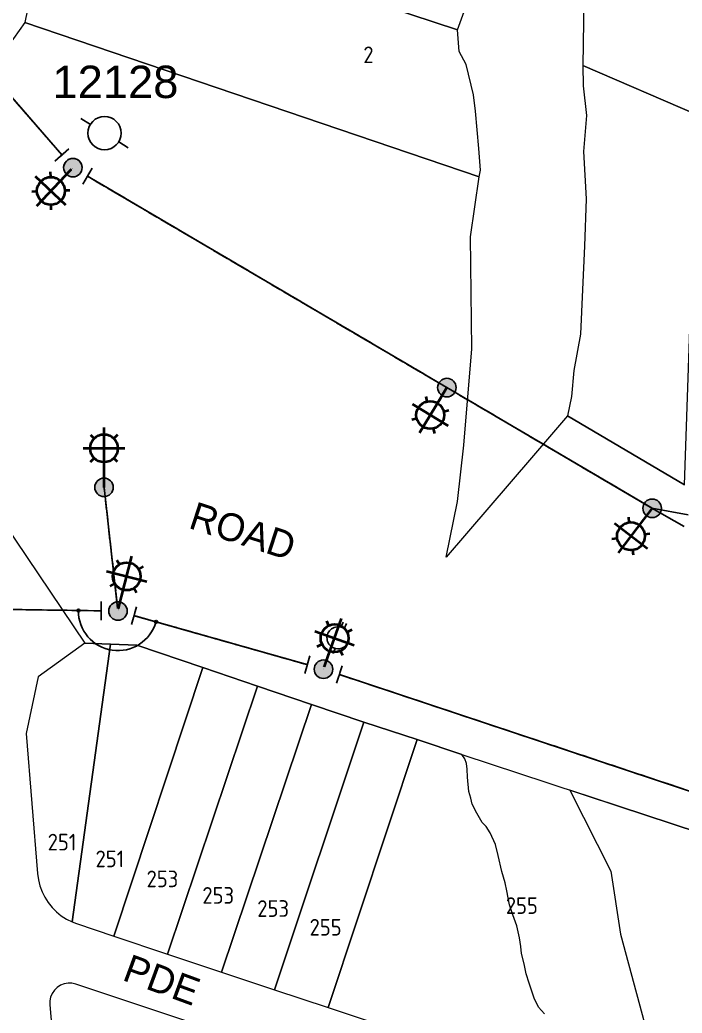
# Model space of a CAD drawing. Header units: metres. Extents: x 317295 to 318227, y 6256675 to 6257944.
# Drawn here: x 317772.8 to 317844.3, y 6257101.5 to 6257208.7 of the extents above; entities that cross this region are included whole.
import ezdxf
from ezdxf.enums import TextEntityAlignment as Align

# ---------------------------------------------------------------- set-up
doc = ezdxf.new("R2010")
doc.units = ezdxf.units.M
for name, pattern in [('Cable Exist OH', [1, 1, 0]), ('Cable Exist UG', [8.2, 4, -1.2, 1.8, -1.2]), ('Cable New OH', [6, 4, -2])]:
    doc.linetypes.add(name, pattern=pattern)
doc.layers.get('0').update_dxf_attribs({"color": 6})
for name, color, linetype in [('_User_HV_Exist', 7, 'Continuous'), ('Equip_SP_HV_EXT', 7, 'Continuous'), ('Equip_SP_LV_EXT', 7, 'Continuous'), ('Equip_SP_SL_EXT', 7, 'Continuous'), ('Mains_HV_EXT', 7, 'Continuous'), ('Mains_HV_NEW', 2, 'Continuous'), ('Mains_LV_EXT', 7, 'Continuous'), ('Mains_LV_NEW', 2, 'Continuous'), ('Mains_LV_NEW_Hardwired', 2, 'Continuous'), ('Mains_SL_EXT', 7, 'Continuous'), ('Notes', 7, 'Continuous'), ('OH_Details_SP_MISC', 7, 'Continuous'), ('SupportsOH_SP_TR_HV_LV_SL_EXT', 7, 'Continuous')]:
    doc.layers.add(name, color=color, linetype=linetype)
doc.layers.add('Cadastre Land Parcels_SP_EXT', color=9, linetype='Continuous', lineweight=5)
doc.layers.add('Cadastre Roads_SP_EXT', color=9, linetype='Continuous', lineweight=5)
doc.styles.add('iecARIAL', font='arial.ttf', dxfattribs={"height": 2})
doc.styles.add('iecISOCP', font='isocp.shx')
doc.styles.add('ITALICT', font='ITALICT')
doc.styles.add('POLE_LABEL', font='arial.ttf')
doc.styles.get("Standard").update_dxf_attribs({"font": 'arial.ttf'})

# ---------------------------------------------------------------- blocks, each defined once
blk = doc.blocks.new('*U183')
for p, q in [((-4.14, 0.215), (-4.636, 0.261)), ((-4.11, 0.546), (-4.606, 0.591)), ((-2.184, 0.035), (-1.689, -0.011)), ((-2.154, 0.365), (-1.658, 0.32))]:
    blk.add_line(p, q)
blk.add_lwpolyline([(-2.155, 0.199, 1), (-4.139, 0.381, 1)], format="xyb", close=True)
at = {"flags": 9}
for tag, p in [('ACTUAL_STATUS', (0, 0)), ('OPERATING_VOLTAGE', (0, -0.6)), ('ORIENTATION', (0, -0.8)), ('CONSTRUCTED_VOLTAGE', (0, -0.2)), ('NO_PHASES', (0, -0.4)), ('OWNED_BY', (0, -1)), ('STATE', (0, -1.2)), ('SWITCH_TYPE', (0, -1.4)), ('USAGE', (0, -1.6)), ('LEGEND', (0, -1.8)), ('NOTES', (0, -2))]:
    blk.add_attdef(tag, text='', height=0.2, dxfattribs=at).set_placement(p, align=Align.MIDDLE_LEFT)
at = {"flags": 1}
blk.add_attdef('Z', (0, 0), '', height=0.2, dxfattribs=at)
blk = doc.blocks.new('*U139')
at = {"lineweight": 40}
for p, q in [((0.44, 1.24), (1.96, 5.47)), ((0.32, 5.22), (0.56, 4.71)), ((-0.92, 4.11), (3.32, 2.6)), ((3.06, 4.24), (2.55, 4)), ((-0.67, 2.47), (-0.16, 2.71)), ((0, 0), (0.7, 1.94)), ((2.08, 1.49), (1.84, 2))]:
    blk.add_line(p, q, dxfattribs=at)
blk.add_circle((1.2, 3.35), 1.5, dxfattribs=at)
at = {"style": 'iecARIAL', "flags": 8}
blk.add_attdef('ASSET_NUM', (1.5, 1.5), '', height=2.5, dxfattribs=at)
for tag, p, height, flags in [('CONSTRUCTED_VOLTAGE', (0.98, -0.65), 0.2, 9), ('CONTROL_TYPE', (0.98, -0.85), 0.2, 9), ('LANTERN_PURPOSE', (0.98, -1.05), 0.2, 9), ('LANTERN_TYPE', (0.98, -1.25), 0.2, 9), ('LNUMBER', (2.18, -3.25), 2.5, 8), ('OPERATING_VOLTAGE', (0.98, -1.65), 0.2, 9), ('ORIENTATION', (0.98, -1.85), 0.2, 9), ('OWNED_BY', (0.98, -2.05), 0.2, 9), ('STATE', (0.98, -2.25), 0.2, 9), ('NO_PHASES', (0.98, -1.45), 0.2, 9), ('USAGE', (0.98, -2.45), 0.2, 9), ('CEXIST', (0.98, -2.65), 0.2, 9), ('CNEW', (0.98, -2.85), 0.2, 9), ('CNUMBER', (0.98, -3.05), 0.2, 9), ('CREMOVE', (0.98, -3.25), 0.2, 9), ('CREPLACE', (0.98, -3.45), 0.2, 9), ('LKINGHEIGHT', (0.98, -3.65), 0.2, 9), ('LBRACKET', (0.98, -3.85), 0.2, 9), ('LBRACKETVOCAB', (0.98, -4.05), 0.2, 9), ('LCATEGORY', (0.98, -4.25), 0.2, 9), ('LCHARGE1', (0.98, -4.45), 0.2, 9), ('LCHARGE1PERCENT', (0.98, -4.65), 0.2, 9), ('LCHARGE2', (0.98, -4.85), 0.2, 9), ('LCHARGE2PERCENT', (0.98, -5.05), 0.2, 9), ('LCHARGE3', (0.98, -5.25), 0.2, 9), ('LCHARGE3PERCENT', (0.98, -5.45), 0.2, 9), ('LEXIST', (0.98, -5.65), 0.2, 9), ('LLAMP', (0.98, -5.85), 0.2, 9), ('LLAMPVOCAB', (0.98, -6.05), 0.2, 9), ('LMAST', (0.98, -6.25), 0.2, 9), ('LMASTVOCAB', (0.98, -6.45), 0.2, 9), ('LNEW', (0.98, -6.65), 0.2, 9), ('LANTNUMBER', (0.98, -6.85), 0.2, 9), ('LOUTREACH', (0.98, -7.25), 0.2, 9), ('LOUTREACHVOCAB', (0.98, -7.45), 0.2, 9), ('LRATECODE', (0.98, -7.65), 0.2, 9), ('LREMOVE', (0.98, -7.85), 0.2, 9), ('LREPLACE', (0.98, -8.05), 0.2, 9), ('LTYPE', (0.98, -8.25), 0.2, 9), ('LTYPEVOCAB', (0.98, -8.45), 0.2, 9), ('LEGEND', (0.98, -8.65), 0.2, 9), ('STREETNAME', (0.98, -9.25), 0.2, 9), ('SUBURB', (0.98, -9.45), 0.2, 1), ('LOCATION', (0.98, -8.85), 0.2, 9), ('NOTES', (0.98, -9.05), 0.2, 9)]:
    blk.add_attdef(tag, p, '', height=height, dxfattribs=dict(flags=flags))
blk = doc.blocks.new('*U140')
at = {"lineweight": 40}
for p, q in [((-0.11, 5.51), (0.17, 5.03)), ((0.39, 1.56), (1.49, 5.92)), ((-1.24, 4.29), (3.13, 3.19)), ((2.71, 4.8), (2.23, 4.51)), ((-0.83, 2.69), (-0.34, 2.97)), ((0, 0), (0.58, 2.29)), ((2, 1.97), (1.71, 2.46))]:
    blk.add_line(p, q, dxfattribs=at)
blk.add_circle((0.94, 3.74), 1.5, dxfattribs=at)
at = {"style": 'iecARIAL', "flags": 8}
blk.add_attdef('ASSET_NUM', (1.5, 1.5), '', height=2.5, dxfattribs=at)
for tag, p, height, flags in [('CONSTRUCTED_VOLTAGE', (0.98, -0.65), 0.2, 9), ('CONTROL_TYPE', (0.98, -0.85), 0.2, 9), ('LANTERN_PURPOSE', (0.98, -1.05), 0.2, 9), ('LANTERN_TYPE', (0.98, -1.25), 0.2, 9), ('LNUMBER', (2.18, -3.25), 2.5, 8), ('OPERATING_VOLTAGE', (0.98, -1.65), 0.2, 9), ('ORIENTATION', (0.98, -1.85), 0.2, 9), ('OWNED_BY', (0.98, -2.05), 0.2, 9), ('STATE', (0.98, -2.25), 0.2, 9), ('NO_PHASES', (0.98, -1.45), 0.2, 9), ('USAGE', (0.98, -2.45), 0.2, 9), ('CEXIST', (0.98, -2.65), 0.2, 9), ('CNEW', (0.98, -2.85), 0.2, 9), ('CNUMBER', (0.98, -3.05), 0.2, 9), ('CREMOVE', (0.98, -3.25), 0.2, 9), ('CREPLACE', (0.98, -3.45), 0.2, 9), ('LKINGHEIGHT', (0.98, -3.65), 0.2, 9), ('LBRACKET', (0.98, -3.85), 0.2, 9), ('LBRACKETVOCAB', (0.98, -4.05), 0.2, 9), ('LCATEGORY', (0.98, -4.25), 0.2, 9), ('LCHARGE1', (0.98, -4.45), 0.2, 9), ('LCHARGE1PERCENT', (0.98, -4.65), 0.2, 9), ('LCHARGE2', (0.98, -4.85), 0.2, 9), ('LCHARGE2PERCENT', (0.98, -5.05), 0.2, 9), ('LCHARGE3', (0.98, -5.25), 0.2, 9), ('LCHARGE3PERCENT', (0.98, -5.45), 0.2, 9), ('LEXIST', (0.98, -5.65), 0.2, 9), ('LLAMP', (0.98, -5.85), 0.2, 9), ('LLAMPVOCAB', (0.98, -6.05), 0.2, 9), ('LMAST', (0.98, -6.25), 0.2, 9), ('LMASTVOCAB', (0.98, -6.45), 0.2, 9), ('LNEW', (0.98, -6.65), 0.2, 9), ('LANTNUMBER', (0.98, -6.85), 0.2, 9), ('LOUTREACH', (0.98, -7.25), 0.2, 9), ('LOUTREACHVOCAB', (0.98, -7.45), 0.2, 9), ('LRATECODE', (0.98, -7.65), 0.2, 9), ('LREMOVE', (0.98, -7.85), 0.2, 9), ('LREPLACE', (0.98, -8.05), 0.2, 9), ('LTYPE', (0.98, -8.25), 0.2, 9), ('LTYPEVOCAB', (0.98, -8.45), 0.2, 9), ('LEGEND', (0.98, -8.65), 0.2, 9), ('STREETNAME', (0.98, -9.25), 0.2, 9), ('SUBURB', (0.98, -9.45), 0.2, 1), ('LOCATION', (0.98, -8.85), 0.2, 9), ('NOTES', (0.98, -9.05), 0.2, 9)]:
    blk.add_attdef(tag, p, '', height=height, dxfattribs=dict(flags=flags))
blk = doc.blocks.new('*U145')
at = {"lineweight": 40}
for p, q in [((0, 0), (-1.39, -1.82)), ((-2.57, -0.97), (-2.5, -1.53)), ((-0.5, -4.38), (-4.08, -1.65)), ((-0.93, -1.22), (-3.66, -4.81)), ((-0.25, -2.74), (-0.81, -2.81)), ((-4.34, -3.29), (-3.78, -3.22)), ((-2.02, -5.06), (-2.09, -4.5))]:
    blk.add_line(p, q, dxfattribs=at)
blk.add_circle((-2.29, -3.01), 1.5, dxfattribs=at)
at = {"style": 'iecARIAL', "flags": 8}
blk.add_attdef('ASSET_NUM', (1.5, 1.5), '', height=2.5, dxfattribs=at)
for tag, p, height, flags in [('CONSTRUCTED_VOLTAGE', (0.98, -0.65), 0.2, 9), ('CONTROL_TYPE', (0.98, -0.85), 0.2, 9), ('LANTERN_PURPOSE', (0.98, -1.05), 0.2, 9), ('LANTERN_TYPE', (0.98, -1.25), 0.2, 9), ('LNUMBER', (2.18, -3.25), 2.5, 8), ('OPERATING_VOLTAGE', (0.98, -1.65), 0.2, 9), ('ORIENTATION', (0.98, -1.85), 0.2, 9), ('OWNED_BY', (0.98, -2.05), 0.2, 9), ('STATE', (0.98, -2.25), 0.2, 9), ('NO_PHASES', (0.98, -1.45), 0.2, 9), ('USAGE', (0.98, -2.45), 0.2, 9), ('CEXIST', (0.98, -2.65), 0.2, 9), ('CNEW', (0.98, -2.85), 0.2, 9), ('CNUMBER', (0.98, -3.05), 0.2, 9), ('CREMOVE', (0.98, -3.25), 0.2, 9), ('CREPLACE', (0.98, -3.45), 0.2, 9), ('LKINGHEIGHT', (0.98, -3.65), 0.2, 9), ('LBRACKET', (0.98, -3.85), 0.2, 9), ('LBRACKETVOCAB', (0.98, -4.05), 0.2, 9), ('LCATEGORY', (0.98, -4.25), 0.2, 9), ('LCHARGE1', (0.98, -4.45), 0.2, 9), ('LCHARGE1PERCENT', (0.98, -4.65), 0.2, 9), ('LCHARGE2', (0.98, -4.85), 0.2, 9), ('LCHARGE2PERCENT', (0.98, -5.05), 0.2, 9), ('LCHARGE3', (0.98, -5.25), 0.2, 9), ('LCHARGE3PERCENT', (0.98, -5.45), 0.2, 9), ('LEXIST', (0.98, -5.65), 0.2, 9), ('LLAMP', (0.98, -5.85), 0.2, 9), ('LLAMPVOCAB', (0.98, -6.05), 0.2, 9), ('LMAST', (0.98, -6.25), 0.2, 9), ('LMASTVOCAB', (0.98, -6.45), 0.2, 9), ('LNEW', (0.98, -6.65), 0.2, 9), ('LANTNUMBER', (0.98, -6.85), 0.2, 9), ('LOUTREACH', (0.98, -7.25), 0.2, 9), ('LOUTREACHVOCAB', (0.98, -7.45), 0.2, 9), ('LRATECODE', (0.98, -7.65), 0.2, 9), ('LREMOVE', (0.98, -7.85), 0.2, 9), ('LREPLACE', (0.98, -8.05), 0.2, 9), ('LTYPE', (0.98, -8.25), 0.2, 9), ('LTYPEVOCAB', (0.98, -8.45), 0.2, 9), ('LEGEND', (0.98, -8.65), 0.2, 9), ('STREETNAME', (0.98, -9.25), 0.2, 9), ('SUBURB', (0.98, -9.45), 0.2, 1), ('LOCATION', (0.98, -8.85), 0.2, 9), ('NOTES', (0.98, -9.05), 0.2, 9)]:
    blk.add_attdef(tag, p, '', height=height, dxfattribs=dict(flags=flags))
blk = doc.blocks.new('*U144')
at = {"lineweight": 40}
for p, q in [((0, 0), (-1.02, -1.68)), ((-0.63, -1.03), (-2.96, -4.88)), ((-2.29, -0.95), (-2.15, -1.5)), ((0.13, -4.13), (-3.72, -1.79)), ((0.21, -2.47), (-0.34, -2.6)), ((-3.8, -3.45), (-3.25, -3.31)), ((-1.31, -4.96), (-1.44, -4.42))]:
    blk.add_line(p, q, dxfattribs=at)
blk.add_circle((-1.8, -2.96), 1.5, dxfattribs=at)
at = {"style": 'iecARIAL', "flags": 8}
blk.add_attdef('ASSET_NUM', (1.5, 1.5), '', height=2.5, dxfattribs=at)
for tag, p, height, flags in [('CONSTRUCTED_VOLTAGE', (0.98, -0.65), 0.2, 9), ('CONTROL_TYPE', (0.98, -0.85), 0.2, 9), ('LANTERN_PURPOSE', (0.98, -1.05), 0.2, 9), ('LANTERN_TYPE', (0.98, -1.25), 0.2, 9), ('LNUMBER', (2.18, -3.25), 2.5, 8), ('OPERATING_VOLTAGE', (0.98, -1.65), 0.2, 9), ('ORIENTATION', (0.98, -1.85), 0.2, 9), ('OWNED_BY', (0.98, -2.05), 0.2, 9), ('STATE', (0.98, -2.25), 0.2, 9), ('NO_PHASES', (0.98, -1.45), 0.2, 9), ('USAGE', (0.98, -2.45), 0.2, 9), ('CEXIST', (0.98, -2.65), 0.2, 9), ('CNEW', (0.98, -2.85), 0.2, 9), ('CNUMBER', (0.98, -3.05), 0.2, 9), ('CREMOVE', (0.98, -3.25), 0.2, 9), ('CREPLACE', (0.98, -3.45), 0.2, 9), ('LKINGHEIGHT', (0.98, -3.65), 0.2, 9), ('LBRACKET', (0.98, -3.85), 0.2, 9), ('LBRACKETVOCAB', (0.98, -4.05), 0.2, 9), ('LCATEGORY', (0.98, -4.25), 0.2, 9), ('LCHARGE1', (0.98, -4.45), 0.2, 9), ('LCHARGE1PERCENT', (0.98, -4.65), 0.2, 9), ('LCHARGE2', (0.98, -4.85), 0.2, 9), ('LCHARGE2PERCENT', (0.98, -5.05), 0.2, 9), ('LCHARGE3', (0.98, -5.25), 0.2, 9), ('LCHARGE3PERCENT', (0.98, -5.45), 0.2, 9), ('LEXIST', (0.98, -5.65), 0.2, 9), ('LLAMP', (0.98, -5.85), 0.2, 9), ('LLAMPVOCAB', (0.98, -6.05), 0.2, 9), ('LMAST', (0.98, -6.25), 0.2, 9), ('LMASTVOCAB', (0.98, -6.45), 0.2, 9), ('LNEW', (0.98, -6.65), 0.2, 9), ('LANTNUMBER', (0.98, -6.85), 0.2, 9), ('LOUTREACH', (0.98, -7.25), 0.2, 9), ('LOUTREACHVOCAB', (0.98, -7.45), 0.2, 9), ('LRATECODE', (0.98, -7.65), 0.2, 9), ('LREMOVE', (0.98, -7.85), 0.2, 9), ('LREPLACE', (0.98, -8.05), 0.2, 9), ('LTYPE', (0.98, -8.25), 0.2, 9), ('LTYPEVOCAB', (0.98, -8.45), 0.2, 9), ('LEGEND', (0.98, -8.65), 0.2, 9), ('STREETNAME', (0.98, -9.25), 0.2, 9), ('SUBURB', (0.98, -9.45), 0.2, 1), ('LOCATION', (0.98, -8.85), 0.2, 9), ('NOTES', (0.98, -9.05), 0.2, 9)]:
    blk.add_attdef(tag, p, '', height=height, dxfattribs=dict(flags=flags))
blk = doc.blocks.new('*U146')
at = {"lineweight": 40}
for p, q in [((0, 0), (-1.35, -1.43)), ((-0.75, -4.06), (-4.02, -0.96)), ((-0.83, -0.88), (-3.93, -4.14)), ((-2.44, -0.45), (-2.42, -1.01)), ((-4.44, -2.57), (-3.88, -2.55)), ((-0.32, -2.46), (-0.88, -2.47)), ((-2.33, -4.57), (-2.34, -4.01))]:
    blk.add_line(p, q, dxfattribs=at)
blk.add_circle((-2.38, -2.51), 1.5, dxfattribs=at)
at = {"style": 'iecARIAL', "flags": 8}
blk.add_attdef('ASSET_NUM', (1.5, 1.5), '', height=2.5, dxfattribs=at)
for tag, p, height, flags in [('CONSTRUCTED_VOLTAGE', (0.98, -0.65), 0.2, 9), ('CONTROL_TYPE', (0.98, -0.85), 0.2, 9), ('LANTERN_PURPOSE', (0.98, -1.05), 0.2, 9), ('LANTERN_TYPE', (0.98, -1.25), 0.2, 9), ('LNUMBER', (2.18, -3.25), 2.5, 8), ('OPERATING_VOLTAGE', (0.98, -1.65), 0.2, 9), ('ORIENTATION', (0.98, -1.85), 0.2, 9), ('OWNED_BY', (0.98, -2.05), 0.2, 9), ('STATE', (0.98, -2.25), 0.2, 9), ('NO_PHASES', (0.98, -1.45), 0.2, 9), ('USAGE', (0.98, -2.45), 0.2, 9), ('CEXIST', (0.98, -2.65), 0.2, 9), ('CNEW', (0.98, -2.85), 0.2, 9), ('CNUMBER', (0.98, -3.05), 0.2, 9), ('CREMOVE', (0.98, -3.25), 0.2, 9), ('CREPLACE', (0.98, -3.45), 0.2, 9), ('LKINGHEIGHT', (0.98, -3.65), 0.2, 9), ('LBRACKET', (0.98, -3.85), 0.2, 9), ('LBRACKETVOCAB', (0.98, -4.05), 0.2, 9), ('LCATEGORY', (0.98, -4.25), 0.2, 9), ('LCHARGE1', (0.98, -4.45), 0.2, 9), ('LCHARGE1PERCENT', (0.98, -4.65), 0.2, 9), ('LCHARGE2', (0.98, -4.85), 0.2, 9), ('LCHARGE2PERCENT', (0.98, -5.05), 0.2, 9), ('LCHARGE3', (0.98, -5.25), 0.2, 9), ('LCHARGE3PERCENT', (0.98, -5.45), 0.2, 9), ('LEXIST', (0.98, -5.65), 0.2, 9), ('LLAMP', (0.98, -5.85), 0.2, 9), ('LLAMPVOCAB', (0.98, -6.05), 0.2, 9), ('LMAST', (0.98, -6.25), 0.2, 9), ('LMASTVOCAB', (0.98, -6.45), 0.2, 9), ('LNEW', (0.98, -6.65), 0.2, 9), ('LANTNUMBER', (0.98, -6.85), 0.2, 9), ('LOUTREACH', (0.98, -7.25), 0.2, 9), ('LOUTREACHVOCAB', (0.98, -7.45), 0.2, 9), ('LRATECODE', (0.98, -7.65), 0.2, 9), ('LREMOVE', (0.98, -7.85), 0.2, 9), ('LREPLACE', (0.98, -8.05), 0.2, 9), ('LTYPE', (0.98, -8.25), 0.2, 9), ('LTYPEVOCAB', (0.98, -8.45), 0.2, 9), ('LEGEND', (0.98, -8.65), 0.2, 9), ('STREETNAME', (0.98, -9.25), 0.2, 9), ('SUBURB', (0.98, -9.45), 0.2, 1), ('LOCATION', (0.98, -8.85), 0.2, 9), ('NOTES', (0.98, -9.05), 0.2, 9)]:
    blk.add_attdef(tag, p, '', height=height, dxfattribs=dict(flags=flags))
blk = doc.blocks.new('SL_LANTERN_EXT')
at = {"lineweight": 40}
for p, q in [((0, 1.97), (0, 6.47)), ((-1.46, 5.68), (-1.06, 5.28)), ((1.46, 5.68), (1.06, 5.28)), ((-2.25, 4.22), (2.25, 4.22)), ((-1.46, 2.76), (-1.06, 3.16)), ((0, 0), (0, 2.72)), ((1.46, 2.76), (1.06, 3.16))]:
    blk.add_line(p, q, dxfattribs=at)
blk.add_circle((0, 4.22), 1.5, dxfattribs=at)
at = {"style": 'iecARIAL', "flags": 8}
blk.add_attdef('ASSET_NUM', (1.5, 1.5), '', height=2.5, dxfattribs=at)
for tag, p, height, flags in [('CONSTRUCTED_VOLTAGE', (0.98, -0.65), 0.2, 9), ('CONTROL_TYPE', (0.98, -0.85), 0.2, 9), ('LANTERN_PURPOSE', (0.98, -1.05), 0.2, 9), ('LANTERN_TYPE', (0.98, -1.25), 0.2, 9), ('LNUMBER', (2.18, -3.25), 2.5, 8), ('OPERATING_VOLTAGE', (0.98, -1.65), 0.2, 9), ('ORIENTATION', (0.98, -1.85), 0.2, 9), ('OWNED_BY', (0.98, -2.05), 0.2, 9), ('STATE', (0.98, -2.25), 0.2, 9), ('NO_PHASES', (0.98, -1.45), 0.2, 9), ('USAGE', (0.98, -2.45), 0.2, 9), ('CEXIST', (0.98, -2.65), 0.2, 9), ('CNEW', (0.98, -2.85), 0.2, 9), ('CNUMBER', (0.98, -3.05), 0.2, 9), ('CREMOVE', (0.98, -3.25), 0.2, 9), ('CREPLACE', (0.98, -3.45), 0.2, 9), ('LKINGHEIGHT', (0.98, -3.65), 0.2, 9), ('LBRACKET', (0.98, -3.85), 0.2, 9), ('LBRACKETVOCAB', (0.98, -4.05), 0.2, 9), ('LCATEGORY', (0.98, -4.25), 0.2, 9), ('LCHARGE1', (0.98, -4.45), 0.2, 9), ('LCHARGE1PERCENT', (0.98, -4.65), 0.2, 9), ('LCHARGE2', (0.98, -4.85), 0.2, 9), ('LCHARGE2PERCENT', (0.98, -5.05), 0.2, 9), ('LCHARGE3', (0.98, -5.25), 0.2, 9), ('LCHARGE3PERCENT', (0.98, -5.45), 0.2, 9), ('LEXIST', (0.98, -5.65), 0.2, 9), ('LLAMP', (0.98, -5.85), 0.2, 9), ('LLAMPVOCAB', (0.98, -6.05), 0.2, 9), ('LMAST', (0.98, -6.25), 0.2, 9), ('LMASTVOCAB', (0.98, -6.45), 0.2, 9), ('LNEW', (0.98, -6.65), 0.2, 9), ('LANTNUMBER', (0.98, -6.85), 0.2, 9), ('LOUTREACH', (0.98, -7.25), 0.2, 9), ('LOUTREACHVOCAB', (0.98, -7.45), 0.2, 9), ('LRATECODE', (0.98, -7.65), 0.2, 9), ('LREMOVE', (0.98, -7.85), 0.2, 9), ('LREPLACE', (0.98, -8.05), 0.2, 9), ('LTYPE', (0.98, -8.25), 0.2, 9), ('LTYPEVOCAB', (0.98, -8.45), 0.2, 9), ('LEGEND', (0.98, -8.65), 0.2, 9), ('STREETNAME', (0.98, -9.25), 0.2, 9), ('SUBURB', (0.98, -9.45), 0.2, 1), ('LOCATION', (0.98, -8.85), 0.2, 9), ('NOTES', (0.98, -9.05), 0.2, 9)]:
    blk.add_attdef(tag, p, '', height=height, dxfattribs=dict(flags=flags))
blk = doc.blocks.new('POLE_EXT')
blk.add_hatch(color=256).paths.add_polyline_path([(-1, 0, 1), (1, 0, 1)])
blk.add_lwpolyline([(-1, 0, 1), (1, 0, 1)], format="xyb", close=True)
for tag, height, flags, p in [('pNumber', 2.5, 8, (-17.84, 2.07)), ('OWNED_BY', 0.2, 9, (1.35, -0.4)), ('SPECIAL_USE', 0.2, 9, (1.35, -0.8)), ('STATE', 0.2, 9, (1.35, -1)), ('PARENT', 0.2, 9, (1.35, -0.6)), ('cLV', 0.2, 9, (1.35, -1.4)), ('hDepth', 0.2, 9, (1.35, -1.6)), ('hDia', 0.2, 9, (1.35, -1.8)), ('cHV', 0.2, 9, (1.35, -2)), ('USAGE', 0.2, 9, (1.35, -1.2)), ('LBRACKET', 0.2, 9, (1.35, -2.2)), ('LExisting', 0.2, 9, (1.35, -2.4)), ('LANTNUMBER', 0.2, 9, (1.35, -2.6)), ('LOther', 0.2, 9, (1.35, -2.8)), ('LRemove', 0.2, 9, (1.35, -3)), ('LEGEND', 0.2, 9, (1.35, -3.2)), ('cLinedev', 0.2, 9, (1.35, -3.4)), ('pExisting', 0.2, 9, (1.35, -3.8)), ('LOCATION', 0.2, 9, (1.35, -3.6)), ('PFNUMBER', 0.2, 9, (1.35, -4)), ('NEWPFNUMBER', 0.2, 9, (1.35, -4.2)), ('pFooting', 0.2, 9, (1.35, -4.4)), ('pNew', 0.2, 9, (1.35, -4.6)), ('pRelocate', 0.2, 9, (1.35, -5)), ('pRemove', 0.2, 9, (1.35, -5.2)), ('pReplace', 0.2, 9, (1.35, -5.4)), ('pStay', 0.2, 9, (1.35, -5.6)), ('pType', 0.2, 9, (1.35, -5.8)), ('cspan', 0.2, 9, (1.35, -6)), ('STREETNAME', 0.2, 9, (1.35, -6.2)), ('SUBURB', 0.2, 9, (1.35, -6.4)), ('OPERATED_BY', 0.2, 9, (1.36, -7.01)), ('NOTES', 0.2, 9, (1.35, -6.6)), ('MAINTAINED_BY', 0.2, 9, (1.36, -6.81))]:
    blk.add_attdef(tag, text='', height=height, dxfattribs=dict(flags=flags)).set_placement(p, align=Align.MIDDLE_LEFT)
at = {"style": 'POLE_LABEL'}
for tag, height, flags, p in [('ASSET_NUM', 2.5, 8, (2, 2)), ('STRUCTURE_PLANT_NUMBER', 0.2, 9, (1.35, 0.03)), ('STREET_CODE', 0.2, 9, (1.35, -0.2))]:
    blk.add_attdef(tag, text='', height=height, dxfattribs=dict(at, flags=flags)).set_placement(p, align=Align.MIDDLE_LEFT)
at = {"flags": 1}
blk.add_attdef('Z', (1.35, -7.33), '', height=0.2, dxfattribs=at)
blk = doc.blocks.new('*U147')
for p, q in [((-3.95, -4.96), (-2.75, -4.96)), ((0.85, -4.96), (2.05, -4.96))]:
    blk.add_line(p, q)
blk.add_circle((-0.95, -4.96), 1.8)
for tag, height, flags, p in [('ASSET_NUM', 2.5, 8, (2, 2)), ('STREET_CODE', 0.2, 9, (1.5, 0)), ('ACTUAL_STATUS', 0.2, 9, (1.5, -0.2)), ('CONSTRUCTED_VOLTAGE', 0.2, 9, (1.5, -0.4)), ('OPERATING_VOLTAGE', 0.2, 9, (1.5, -0.8)), ('ORIENTATION', 0.2, 9, (1.5, -1)), ('NO_PHASES', 0.2, 9, (1.5, -0.6)), ('OWNED_BY', 0.2, 9, (1.5, -1.2)), ('STATE', 0.2, 9, (1.5, -1.4)), ('SWITCH_TYPE', 0.2, 9, (1.5, -1.6)), ('USAGE', 0.2, 9, (1.5, -1.8)), ('LEGEND', 0.2, 9, (1.5, -2)), ('LOCATION', 0.2, 9, (1.5, -2.2)), ('STREETNAME', 0.2, 9, (1.5, -2.4)), ('SUBURB', 0.2, 9, (1.5, -2.6)), ('OPERATED_BY', 0.2, 9, (1.5, -3.2)), ('NOTES', 0.2, 9, (1.5, -2.8)), ('MAINTAINED_BY', 0.2, 9, (1.5, -3)), ('Z', 0.2, 1, (1.5, -3.6)), ('LABEL_ALIGNMENT', 0.2, 9, (1.5, -3.4))]:
    blk.add_attdef(tag, text='', height=height, dxfattribs=dict(flags=flags)).set_placement(p, align=Align.MIDDLE_LEFT)
blk = doc.blocks.new('End Shackle_NEW')
at = {"flags": 9}
for tag, p in [('ORIENTATION', (0, -0.8)), ('OWNED_BY', (0, -1)), ('STATE', (0, -1.2)), ('OPERATED_BY', (0, -2.01)), ('USAGE', (0, -1.4)), ('NOTES', (0, -1.6)), ('MAINTAINED_BY', (0, -1.81))]:
    blk.add_attdef(tag, text='', height=0.2, dxfattribs=at).set_placement(p, align=Align.MIDDLE_LEFT)
blk.add_wipeout([(-0.25, 0), (-0.25, 1.81), (0.25, 1.82), (0.25, 0)])
blk.add_line((1, 1.81), (-1, 1.81))
at = {"flags": 1}
blk.add_attdef('Z', (0, 0), '', height=0.2, dxfattribs=at)
at = {"flags": 9}
for tag, p in [('CONNECTOR_TYPE', (0, 0)), ('CONSTRUCTED_VOLTAGE', (0, -0.2)), ('OPERATING_VOLTAGE', (0, -0.6)), ('NO_PHASES', (0, -0.4))]:
    blk.add_attdef(tag, text='', height=0.2, dxfattribs=at).set_placement(p, align=Align.MIDDLE_LEFT)
blk = doc.blocks.new('BOND POINT')
blk.add_hatch(color=256).paths.add_polyline_path([(-1, 0, 1), (1, 0, 1)])
blk.add_lwpolyline([(-1, 0, 1), (1, 0, 1)], format="xyb", close=True)

msp = doc.modelspace()

# ---------------------------------------------------------------- linework, layer by layer
at = {"layer": 'Cadastre Land Parcels_SP_EXT', "linetype": 'Continuous'}
for points in [[(317846.38, 6257261.23), (317836.28, 6257240.03), (317833.98, 6257229.89), (317833.58, 6257203.78), (317833.58, 6257203.78), (317845.92, 6257198.43)], [(317829.44, 6257101.41), (317828.82, 6257102.12), (317828.35, 6257103.09), (317828.13, 6257103.74), (317827.79, 6257104.7), (317827.47, 6257105.73), (317827.25, 6257106.79), (317826.96, 6257107.91), (317826.91, 6257108.69), (317826.74, 6257109.62), (317826.46, 6257110.92), (317826.05, 6257112.09), (317825.69, 6257113.17), (317825.39, 6257114.69), (317825.19, 6257115.54), (317824.86, 6257116.78), (317824.45, 6257118.5), (317824.16, 6257119.7), (317823.58, 6257120.95), (317823.14, 6257121.64), (317822.73, 6257122.04), (317822.15, 6257123.07), (317821.66, 6257124.03), (317821.49, 6257124.7), (317821.3, 6257125.39), (317821.15, 6257126.96), (317821.1, 6257127.82), (317821.03, 6257128.42), (317820.86, 6257128.92), (317820.52, 6257129.4), (317820.52, 6257129.4), (317815.7, 6257131), (317806.09, 6257102.08), (317831.22, 6257093.7)], [(317860.61, 6257116.2), (317837.43, 6257123.83), (317832.18, 6257125.56), (317836.61, 6257116.81), (317837.65, 6257110.01), (317843.07, 6257089.84), (317844.33, 6257080.73), (317844.1, 6257075.2), (317842.14, 6257065.63), (317841.68, 6257061.6), (317847.56, 6257051.46)]]:
    msp.add_lwpolyline(points, dxfattribs=at)
for points in [[(317821.87, 6257219.65), (317780.14, 6257233.5), (317776.17, 6257222.07), (317787, 6257218.5), (317820.07, 6257207.62), (317820.78, 6257209.58), (317821.44, 6257211.96), (317821.92, 6257214.25), (317822.21, 6257216.18), (317821.98, 6257218.47), (317821.87, 6257219.65)], [(317822.53, 6257192.45), (317822.38, 6257194.79), (317821.99, 6257198.85), (317821.78, 6257200.61), (317821, 6257203.87), (317820.24, 6257205.26), (317820.07, 6257207.62), (317787, 6257218.5), (317776.17, 6257222.07), (317773.38, 6257208.4), (317822.41, 6257191.75), (317822.53, 6257192.45)], [(317831.93, 6257165.94), (317844.55, 6257158.5), (317845.92, 6257198.43), (317833.58, 6257203.78), (317833.62, 6257201.58), (317833.99, 6257198.38), (317833.66, 6257194.48), (317833.96, 6257189.38), (317833.76, 6257184.27), (317833.55, 6257179.57), (317833.34, 6257174.76), (317832.62, 6257170.85), (317832.37, 6257168.04), (317831.93, 6257165.94)], [(317782.62, 6257141.31), (317779.85, 6257141.43), (317774.8, 6257137.79), (317773.52, 6257131.68), (317774.74, 6257116.55), (317774.83, 6257115.88), (317774.99, 6257115.23), (317775.23, 6257114.59), (317775.52, 6257113.99), (317775.89, 6257113.42), (317776.31, 6257112.89), (317776.78, 6257112.41), (317777.31, 6257111.99), (317777.88, 6257111.63), (317778.48, 6257111.33), (317782.62, 6257141.31)], [(317792.58, 6257138.78), (317785.46, 6257141.19), (317782.62, 6257141.31), (317778.48, 6257111.33), (317778.96, 6257111.14), (317782.97, 6257109.8), (317792.58, 6257138.78)], [(317798.48, 6257136.77), (317792.58, 6257138.78), (317782.97, 6257109.8), (317788.77, 6257107.86), (317798.48, 6257136.77)], [(317804.31, 6257134.8), (317798.48, 6257136.77), (317788.77, 6257107.86), (317794.6, 6257105.91), (317804.31, 6257134.8)], [(317809.95, 6257132.89), (317804.31, 6257134.8), (317794.6, 6257105.91), (317800.31, 6257104.01), (317809.95, 6257132.89)], [(317815.7, 6257131), (317809.95, 6257132.89), (317800.31, 6257104.01), (317806.09, 6257102.08), (317815.7, 6257131)], [(317830.58, 6257087.38), (317778.87, 6257104.61), (317778.46, 6257104.72), (317778.03, 6257104.73), (317777.61, 6257104.65), (317777.22, 6257104.49), (317776.86, 6257104.26), (317776.56, 6257103.97), (317776.32, 6257103.61), (317776.15, 6257103.22), (317776.06, 6257102.81), (317776.06, 6257102.38), (317777.62, 6257084.41), (317830.58, 6257087.38)]]:
    msp.add_lwpolyline(points, close=True, dxfattribs=at)
at = {"layer": 'Cadastre Roads_SP_EXT', "linetype": 'Continuous'}
for points in [[(317844.55, 6257158.5), (317831.92, 6257165.94), (317828.05, 6257161.43), (317818.85, 6257150.69), (317820.08, 6257156.69), (317820.08, 6257156.69), (317820.73, 6257162.77), (317821.6, 6257173.17), (317821.48, 6257185.27), (317822.41, 6257191.75), (317773.38, 6257208.4), (317769.65, 6257203.23)], [(317759.82, 6257171.15), (317779.85, 6257141.43), (317782.62, 6257141.31), (317785.46, 6257141.19), (317792.57, 6257138.78), (317798.48, 6257136.78), (317804.31, 6257134.8), (317809.95, 6257132.9), (317815.7, 6257131), (317820.52, 6257129.4), (317829.83, 6257126.33), (317837.43, 6257123.83), (317860.61, 6257116.2)]]:
    msp.add_lwpolyline(points, dxfattribs=at)
at = {"layer": 'Mains_HV_EXT', "linetype": 'Cable Exist OH'}
for points in [[(317778.56, 6257192.74), (317766.54, 6257206.58)], [(317841.07, 6257155.97), (317778.56, 6257192.74)]]:
    msp.add_lwpolyline(points, dxfattribs=at)
at = {"layer": 'Mains_HV_EXT', "linetype": 'Cable Exist UG'}
msp.add_lwpolyline([(317841.03, 6257155.97), (317874.44, 6257137.32), (317914.41, 6257116.65), (317924.38, 6257176.76), (317923.3, 6257182.33)], dxfattribs=at)
at = {"layer": 'Mains_LV_EXT', "linetype": 'Cable Exist OH'}
for points in [[(317761.05, 6257145.21), (317783.42, 6257144.88)], [(317805.6, 6257138.6), (317783.42, 6257144.88)], [(317857.43, 6257121.35), (317857.42, 6257121.35), (317805.6, 6257138.6)]]:
    msp.add_lwpolyline(points, dxfattribs=at)
at = {"layer": 'Mains_LV_NEW_Hardwired', "color": 2, "linetype": 'Continuous'}
msp.add_arc((317783.42, 6257144.88), 4.27, 179.1447, 344.1918, dxfattribs=at).dxf.unprotected_set("ltscale", 0)
at = {"layer": 'Mains_SL_EXT', "linetype": 'Cable Exist OH'}
for points in [[(317778.56, 6257192.74), (317766.54, 6257206.58)], [(317818.92, 6257169), (317778.56, 6257192.74)], [(317841.07, 6257155.97), (317818.92, 6257169)], [(317783.42, 6257144.88), (317781.92, 6257158.23)], [(317783.42, 6257144.88), (317761.05, 6257145.21)], [(317783.42, 6257144.88), (317805.6, 6257138.6)]]:
    msp.add_lwpolyline(points, dxfattribs=at)
at = {"layer": 'Mains_SL_EXT', "linetype": 'Cable Exist UG'}
msp.add_lwpolyline([(317841.03, 6257155.97), (317846.15, 6257155.06), (317868.89, 6257141.73)], dxfattribs=at)
at = {"layer": 'OH_Details_SP_MISC', "color": 7, "linetype": 'Continuous', "flags": 128}
for points in [[(317841.03, 6257155.97), (317818.92, 6257169), (317778.56, 6257192.74), (317766.54, 6257206.58), (317747.45, 6257205.58)], [(317756.18, 6257164.15), (317766.54, 6257206.58), (317778.56, 6257192.74), (317818.92, 6257169), (317841.07, 6257155.97)], [(317783.42, 6257144.88), (317781.92, 6257158.23)], [(317763.65, 6257108.02), (317761.05, 6257145.21), (317783.42, 6257144.88), (317805.6, 6257138.6), (317857.42, 6257121.35), (317897.74, 6257103.77)]]:
    msp.add_lwpolyline(points, dxfattribs=at)

# ---------------------------------------------------------------- block references
at = {"layer": 'Equip_SP_HV_EXT'}
ref = msp.add_blockref('*U147', (317778.56, 6257192.74), dxfattribs=dict(at, rotation=148.3358395720905))
ref.add_attrib('ASSET_NUM', '12128', dxfattribs={"height": 3.5}).set_placement((317776.35, 6257203.75), align=Align.TOP_LEFT)
at = {"layer": 'Equip_SP_LV_EXT', "xscale": 1.2, "yscale": 1.2, "zscale": 1.2, "rotation": 250.4329170544056}
msp.add_blockref('*U183', (317805.58, 6257138.55), dxfattribs=at)
at = {"layer": 'Equip_SP_SL_EXT'}
for name, p in [('*U146', (317778.56, 6257192.74)), ('*U144', (317818.92, 6257169)), ('SL_LANTERN_EXT', (317781.92, 6257158.23)), ('*U145', (317841.07, 6257155.97)), ('*U140', (317783.42, 6257144.88)), ('*U139', (317805.6, 6257138.6))]:
    msp.add_blockref(name, p, dxfattribs=at)
at = {"layer": 'Mains_LV_NEW_Hardwired', "color": 2, "linetype": 'Continuous', "xscale": 0.15, "yscale": 0.15, "zscale": 0.15}
for p in [(317779.16, 6257144.94), (317787.53, 6257143.72)]:
    msp.add_blockref('BOND POINT', p, dxfattribs=at).dxf.unprotected_set("ltscale", 0)
at = {"layer": 'SupportsOH_SP_TR_HV_LV_SL_EXT'}
for p in [(317818.92, 6257169), (317781.92, 6257158.23), (317841.07, 6257155.97)]:
    msp.add_blockref('POLE_EXT', p, dxfattribs=at)

# ---------------------------------------------------------------- texts
at = {"layer": 'Cadastre Land Parcels_SP_EXT', "style": 'iecISOCP'}
for s, p in [('2', (317809.9, 6257204.02)), ('251', (317775.84, 6257119.04)), ('251', (317781, 6257117.23)), ('253', (317786.51, 6257115.07)), ('253', (317792.53, 6257113.29)), ('255', (317825.28, 6257112.19)), ('253', (317798.46, 6257111.87)), ('255', (317804.1, 6257109.85))]:
    msp.add_text(s, height=1.8, dxfattribs=at).set_placement(p)
at = {"layer": 'Notes', "char_height": 3, "attachment_point": 5, "style": 'ITALICT'}
for s, insert, rotation in [('{\\fStylus BT|b0|i0|c0|p34;ROAD}', (317796.89, 6257153.5), 342.0916), ('{\\fStylus BT|b0|i0|c0|p34;PDE}', (317788.16, 6257105.07), 339.8192)]:
    msp.add_mtext(s, dxfattribs=dict(at, insert=insert, rotation=rotation))

# ---------------------------------------------------------------- next in the draw order: block references
at = {"layer": 'Mains_HV_NEW', "color": 2, "linetype": 'Cable New OH', "rotation": 40.96977646407002}
msp.add_blockref('End Shackle_NEW', (317778.56, 6257192.74), dxfattribs=at).dxf.unprotected_set("ltscale", 0)
at = {"layer": 'Mains_LV_NEW', "color": 2, "linetype": 'Cable New OH'}
for p, rotation in [((317783.42, 6257144.88), 89.14469865575546), ((317805.6, 6257138.6), 74.19181369451161)]:
    msp.add_blockref('End Shackle_NEW', p, dxfattribs=dict(at, rotation=rotation)).dxf.unprotected_set("ltscale", 0)

# ---------------------------------------------------------------- next in the draw order: block references
at = {"layer": 'Mains_HV_NEW', "color": 2, "linetype": 'Cable New OH', "rotation": 239.5347179990805}
msp.add_blockref('End Shackle_NEW', (317778.56, 6257192.74), dxfattribs=at).dxf.unprotected_set("ltscale", 0)
at = {"layer": 'Mains_LV_NEW', "color": 2, "linetype": 'Cable New OH'}
for p, rotation in [((317783.42, 6257144.88), 254.1917980279674), ((317805.6, 6257138.6), 251.5896186708731)]:
    msp.add_blockref('End Shackle_NEW', p, dxfattribs=dict(at, rotation=rotation)).dxf.unprotected_set("ltscale", 0)

# ---------------------------------------------------------------- next in the draw order: block references
at = {"layer": '_User_HV_Exist', "rotation": 359.9686874017677}
msp.add_blockref('POLE_EXT', (317778.56, 6257192.74), dxfattribs=at)
at = {"layer": 'Mains_LV_NEW', "color": 2, "linetype": 'Cable New OH', "rotation": 254.1917980279674}
msp.add_blockref('End Shackle_NEW', (317783.42, 6257144.88), dxfattribs=at).dxf.unprotected_set("ltscale", 0)
at = {"layer": 'SupportsOH_SP_TR_HV_LV_SL_EXT'}
for p in [(317778.56, 6257192.74), (317805.6, 6257138.6)]:
    msp.add_blockref('POLE_EXT', p, dxfattribs=at)

# ---------------------------------------------------------------- next in the draw order: block references
at = {"layer": 'Mains_LV_NEW', "color": 2, "linetype": 'Cable New OH', "rotation": 89.14469865575546}
msp.add_blockref('End Shackle_NEW', (317783.42, 6257144.88), dxfattribs=at).dxf.unprotected_set("ltscale", 0)

# ---------------------------------------------------------------- next in the draw order: block references
at = {"layer": 'SupportsOH_SP_TR_HV_LV_SL_EXT'}
msp.add_blockref('POLE_EXT', (317783.42, 6257144.88), dxfattribs=at)

doc.saveas('drawing.dxf')
